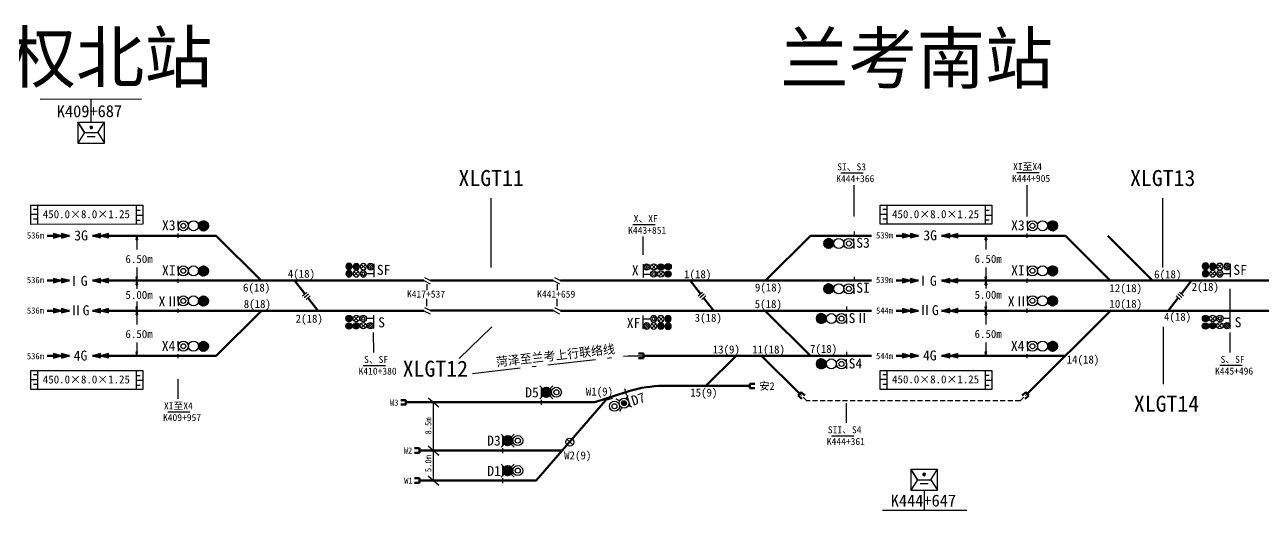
# Model space of a CAD drawing. Header units: millimetres. Extents: x -17381 to -15684, y 1883 to 2345.
# Drawn here: x -17249.4 to -17125.6, y 2175.6 to 2224.2 of the extents above; entities that cross this region are included whole.
import ezdxf
from ezdxf.enums import TextEntityAlignment as Align

# ---------------------------------------------------------------- set-up
doc = ezdxf.new("R2010")
doc.units = ezdxf.units.MM
doc.linetypes.add('ACAD_ISO10W100', pattern=[19, 12, -3, 1, -3])
doc.linetypes.add('DASHED', pattern=[0.75, 0.5, -0.25])
for name, color, linetype in [('1', 1, 'Continuous'), ('D0', 7, 'Continuous'), ('供电臂', 7, 'Continuous'), ('信号机', 7, 'Continuous'), ('信号机名称', 7, 'Continuous'), ('公里标', 7, 'Continuous'), ('应答器', 7, 'Continuous'), ('标注', 7, 'Continuous'), ('站台', 7, 'Continuous'), ('车流方向', 7, 'Continuous'), ('道岔号', 7, 'Continuous')]:
    doc.layers.add(name, color=color, linetype=linetype)
doc.styles.get("Standard").update_dxf_attribs({"font": 'SimSun.ttf'})
doc.styles.add('宋体', font='SimSun.ttf')

# ---------------------------------------------------------------- blocks, each defined once
blk = doc.blocks.new('BD')
at = {"layer": '1', "color": 7}
for radius in [1.5, 0.75]:
    blk.add_circle((0, 0), radius, dxfattribs=at)
blk = doc.blocks.new('*X90')
at = {"color": 0}
for p, q in [((-1.5, 0.06), (0.7, 1.33)), ((-1.5, -0.06), (0.8, 1.27)), ((-1.49, 0.18), (0.59, 1.38)), ((-1.49, -0.17), (0.89, 1.21)), ((-1.47, 0.31), (0.47, 1.43)), ((-1.47, -0.27), (0.97, 1.14)), ((-1.45, -0.38), (1.05, 1.07)), ((-1.43, 0.44), (0.33, 1.46)), ((-1.42, -0.48), (1.12, 0.99)), ((-1.39, -0.57), (1.19, 0.92)), ((-1.38, 0.59), (0.18, 1.49)), ((-1.35, -0.66), (1.25, 0.83)), ((-1.3, 0.75), (0, 1.5)), ((-1.3, -0.75), (1.3, 0.75)), ((-1.25, -0.83), (1.35, 0.66)), ((-1.19, -0.92), (1.39, 0.57)), ((-1.17, 0.94), (-0.23, 1.48)), ((-1.12, -0.99), (1.42, 0.48)), ((-1.05, -1.07), (1.45, 0.38)), ((-0.97, -1.14), (1.47, 0.27)), ((-0.89, -1.21), (1.49, 0.17)), ((-0.8, -1.27), (1.5, 0.06)), ((-0.7, -1.33), (1.5, -0.06)), ((-0.59, -1.38), (1.49, -0.18)), ((-0.47, -1.43), (1.47, -0.31)), ((-0.33, -1.46), (1.43, -0.44)), ((-0.18, -1.49), (1.38, -0.59)), ((0, -1.5), (1.3, -0.75)), ((0.23, -1.48), (1.17, -0.94))]:
    blk.add_line(p, q, dxfattribs=at)
blk = doc.blocks.new('KZ_C')
at = {"layer": '1', "color": 7}
for p, q in [((0.02, 3.97), (0.02, 5.92)), ((0, -0.84), (0, 0.84)), ((0.02, 3.97), (0.02, 2.02)), ((0.02, 3.97), (0.02, 2.02))]:
    blk.add_line(p, q, dxfattribs=at)
at = {"layer": '1', "color": 3}
blk.add_circle((6.09, 3.97), 2, dxfattribs=at)
at = {"layer": '1', "color": 1}
blk.add_circle((10.09, 3.97), 1.95, dxfattribs=at)
at = {"layer": '1', "color": 7, "xscale": 1.33333333333303, "yscale": 1.33333333333303, "zscale": 1.33333333333303, "rotation": 180}
blk.add_blockref('BD', (2.06, 3.97), dxfattribs=at)
at = {"layer": '1', "xscale": 1.333300000000236, "yscale": 1.333300000000236, "zscale": 1.333300000000236}
blk.add_blockref('*X90', (10.12, 3.97), dxfattribs=at)
blk = doc.blocks.new('*X12')
at = {"color": 0}
for p, q in [((-1.5, 0.06), (0.7, 1.33)), ((-1.5, -0.06), (0.8, 1.27)), ((-1.49, 0.18), (0.59, 1.38)), ((-1.49, -0.17), (0.89, 1.21)), ((-1.47, 0.31), (0.47, 1.43)), ((-1.47, -0.27), (0.97, 1.14)), ((-1.45, -0.38), (1.05, 1.07)), ((-1.43, 0.44), (0.33, 1.46)), ((-1.42, -0.48), (1.12, 0.99)), ((-1.39, -0.57), (1.19, 0.92)), ((-1.38, 0.59), (0.18, 1.49)), ((-1.35, -0.66), (1.25, 0.83)), ((-1.3, 0.75), (0, 1.5)), ((-1.3, -0.75), (1.3, 0.75)), ((-1.25, -0.83), (1.35, 0.66)), ((-1.19, -0.92), (1.39, 0.57)), ((-1.17, 0.94), (-0.23, 1.48)), ((-1.12, -0.99), (1.42, 0.48)), ((-1.05, -1.07), (1.45, 0.38)), ((-0.97, -1.14), (1.47, 0.27)), ((-0.89, -1.21), (1.49, 0.17)), ((-0.8, -1.27), (1.5, 0.06)), ((-0.7, -1.33), (1.5, -0.06)), ((-0.59, -1.38), (1.49, -0.18)), ((-0.47, -1.43), (1.47, -0.31)), ((-0.33, -1.46), (1.43, -0.44)), ((-0.18, -1.49), (1.38, -0.59)), ((0, -1.5), (1.3, -0.75)), ((0.23, -1.48), (1.17, -0.94))]:
    blk.add_line(p, q, dxfattribs=at)
blk = doc.blocks.new('HDL')
at = {"layer": '1'}
for p, q in [((-1.06, 1.06), (-1.96, 1.96)), ((1.06, 1.06), (1.96, 1.96)), ((-1.06, -1.06), (-1.96, -1.96)), ((1.96, -1.96), (1.06, -1.06))]:
    blk.add_line(p, q, dxfattribs=at)
at = {"layer": '1', "color": 1}
blk.add_circle((0, 0), 1.5, dxfattribs=at)
at = {"layer": '1'}
blk.add_blockref('*X12', (0, 0), dxfattribs=at)
blk = doc.blocks.new('2syla2')
at = {"layer": '1', "color": 7}
for p, q in [((0, 1.5), (0, 4.5)), ((0, -0.75), (0, 0.75))]:
    blk.add_line(p, q, dxfattribs=at)
blk.add_blockref('HDL', (1.48, 3.01), dxfattribs=at)
at = {"layer": '1', "color": 7, "xscale": 0.99999975, "yscale": 0.99999975, "zscale": 0.99999975, "rotation": 180}
blk.add_blockref('BD', (4.49, 3), dxfattribs=at)
blk = doc.blocks.new('*X32')
at = {"color": 0}
for p, q in [((-0.75, 0.03), (0.35, 0.66)), ((-0.75, -0.08), (0.45, 0.6)), ((-0.73, 0.15), (0.23, 0.71)), ((-0.73, -0.19), (0.53, 0.53)), ((-0.69, 0.29), (0.09, 0.74)), ((-0.69, -0.29), (0.59, 0.46)), ((-0.65, -0.37), (0.65, 0.37)), ((-0.59, -0.46), (0.69, 0.29)), ((-0.58, 0.47), (-0.12, 0.74)), ((-0.53, -0.53), (0.73, 0.19)), ((-0.45, -0.6), (0.75, 0.08)), ((-0.35, -0.66), (0.75, -0.03)), ((-0.23, -0.71), (0.73, -0.15)), ((-0.09, -0.74), (0.69, -0.29)), ((0.12, -0.74), (0.58, -0.47))]:
    blk.add_line(p, q, dxfattribs=at)
blk = doc.blocks.new('ADL')
at = {"layer": '1', "color": 4}
for p, q in [((-1.06, 1.06), (-1.88, 1.88)), ((1.06, 1.06), (1.88, 1.88)), ((-1.88, -1.88), (-1.06, -1.06)), ((1.88, -1.88), (1.06, -1.06))]:
    blk.add_line(p, q, dxfattribs=at)
for radius in [1.5, 0.75]:
    blk.add_circle((0, 0), radius, dxfattribs=at)
blk.add_blockref('*X32', (0, 0), dxfattribs=at)
blk = doc.blocks.new('2XZLA1')
at = {"layer": '1', "color": 7}
for p, q in [((0, -1), (0, 1)), ((0, -1.5), (0, -4.5))]:
    blk.add_line(p, q, dxfattribs=at)
for name, p in [('BD', (-4.5, -3)), ('ADL', (-1.5, -3))]:
    blk.add_blockref(name, p, dxfattribs=at)
blk = doc.blocks.new('qxjyj')
at = {"layer": '1', "color": 1}
blk.add_line((0, 1.6), (0, -1.6), dxfattribs=at)
blk.add_circle((-0.01, 0), 1.6, dxfattribs=at)

msp = doc.modelspace()

# ---------------------------------------------------------------- hatches: boundary and pattern name
for color, points in [(7, [(-17246.53, 2202.86), (-17245.73, 2203.08), (-17246.53, 2203.3)]), (7, [(-17245.73, 2202.86), (-17244.92, 2203.08), (-17245.73, 2203.3)]), (7, [(-17241.82, 2203.31), (-17242.62, 2203.08), (-17241.82, 2202.87)]), (7, [(-17241.01, 2203.31), (-17241.82, 2203.09), (-17241.01, 2202.87)]), (7, [(-17161.65, 2202.87), (-17160.84, 2203.09), (-17161.65, 2203.31)]), (7, [(-17160.84, 2202.87), (-17160.04, 2203.09), (-17160.84, 2203.31)]), (7, [(-17156.93, 2203.31), (-17157.74, 2203.09), (-17156.93, 2202.87)]), (7, [(-17156.12, 2203.31), (-17156.93, 2203.09), (-17156.12, 2202.87)]), (7, [(-17246.53, 2198.38), (-17245.73, 2198.6), (-17246.53, 2198.82)]), (7, [(-17245.73, 2198.38), (-17244.92, 2198.6), (-17245.73, 2198.82)]), (7, [(-17241.82, 2198.82), (-17242.62, 2198.6), (-17241.82, 2198.38)]), (7, [(-17241.01, 2198.82), (-17241.82, 2198.6), (-17241.01, 2198.38)]), (7, [(-17161.65, 2198.38), (-17160.84, 2198.6), (-17161.65, 2198.82)]), (7, [(-17160.84, 2198.38), (-17160.04, 2198.6), (-17160.84, 2198.82)]), (7, [(-17156.93, 2198.81), (-17157.74, 2198.59), (-17156.93, 2198.37)]), (7, [(-17156.12, 2198.81), (-17156.93, 2198.59), (-17156.12, 2198.37)]), (7, [(-17246.53, 2195.37), (-17245.73, 2195.59), (-17246.53, 2195.81)]), (7, [(-17245.73, 2195.37), (-17244.92, 2195.59), (-17245.73, 2195.81)]), (7, [(-17241.82, 2195.81), (-17242.62, 2195.59), (-17241.82, 2195.37)]), (7, [(-17241.01, 2195.81), (-17241.82, 2195.59), (-17241.01, 2195.37)]), (7, [(-17161.65, 2195.37), (-17160.84, 2195.59), (-17161.65, 2195.81)]), (7, [(-17160.84, 2195.37), (-17160.04, 2195.59), (-17160.84, 2195.81)]), (7, [(-17156.93, 2195.81), (-17157.74, 2195.59), (-17156.93, 2195.37)]), (7, [(-17156.12, 2195.81), (-17156.93, 2195.59), (-17156.12, 2195.37)]), (7, [(-17246.53, 2190.86), (-17245.73, 2191.08), (-17246.53, 2191.3)]), (7, [(-17245.73, 2190.86), (-17244.92, 2191.08), (-17245.73, 2191.3)]), (7, [(-17241.82, 2191.31), (-17242.62, 2191.08), (-17241.82, 2190.87)]), (7, [(-17241.01, 2191.31), (-17241.82, 2191.09), (-17241.01, 2190.87)]), (7, [(-17161.65, 2190.87), (-17160.84, 2191.09), (-17161.65, 2191.31)]), (7, [(-17160.84, 2190.87), (-17160.04, 2191.09), (-17160.84, 2191.31)]), (7, [(-17156.93, 2191.31), (-17157.74, 2191.09), (-17156.93, 2190.87)]), (7, [(-17156.12, 2191.31), (-17156.93, 2191.09), (-17156.12, 2190.87)]), (256, [(-17191.33, 2186.62), (-17190.79, 2186.8), (-17190.87, 2186.87), (-17191.41, 2186.7)])]:
    msp.add_hatch(color=color).paths.add_polyline_path(points)
at = {"lineweight": -3}
for points in [[(-17238.19, 2203.08), (-17238.27, 2202.68), (-17238.12, 2202.68)], [(-17153.31, 2203.09), (-17153.38, 2202.69), (-17153.23, 2202.69)], [(-17238.19, 2198.58), (-17238.27, 2198.98), (-17238.12, 2198.98)], [(-17153.31, 2198.59), (-17153.38, 2198.99), (-17153.23, 2198.99)], [(-17238.19, 2198.58), (-17238.27, 2198.18), (-17238.12, 2198.18)], [(-17153.31, 2198.59), (-17153.38, 2198.19), (-17153.23, 2198.19)], [(-17238.19, 2195.58), (-17238.27, 2195.98), (-17238.12, 2195.98)], [(-17238.19, 2195.58), (-17238.27, 2195.18), (-17238.12, 2195.18)], [(-17153.31, 2195.59), (-17153.38, 2195.99), (-17153.23, 2195.99)], [(-17153.31, 2195.59), (-17153.38, 2195.19), (-17153.23, 2195.19)], [(-17238.19, 2191.08), (-17238.27, 2191.48), (-17238.12, 2191.48)], [(-17153.31, 2191.09), (-17153.38, 2191.49), (-17153.23, 2191.49)]]:
    msp.add_hatch(color=0, dxfattribs=at).paths.add_polyline_path(points)
h = msp.add_hatch(color=3)
edge = h.paths.add_edge_path()
edge.add_ellipse((-17216.99, 2200.03), major_axis=(0, 0.318), ratio=0.993045, start_angle=0, end_angle=360, ccw=False)
h = msp.add_hatch(color=3)
edge = h.paths.add_edge_path()
edge.add_ellipse((-17185.08, 2200), major_axis=(0, 0.318), ratio=0.993045, start_angle=0, end_angle=360)
h = msp.add_hatch(color=3)
edge = h.paths.add_edge_path()
edge.add_ellipse((-17131.37, 2200.04), major_axis=(0, 0.318), ratio=0.993045, start_angle=0, end_angle=360, ccw=False)
h = msp.add_hatch(color=1)
edge = h.paths.add_edge_path()
edge.add_ellipse((-17216.98, 2199.29), major_axis=(0, 0.318), ratio=0.993045, start_angle=0, end_angle=360, ccw=False)
h = msp.add_hatch(color=1)
edge = h.paths.add_edge_path()
edge.add_ellipse((-17185.09, 2199.26), major_axis=(0, 0.318), ratio=0.993045, start_angle=0, end_angle=360)
h = msp.add_hatch(color=1)
edge = h.paths.add_edge_path()
edge.add_ellipse((-17131.36, 2199.3), major_axis=(0, 0.318), ratio=0.993045, start_angle=0, end_angle=360, ccw=False)
h = msp.add_hatch(color=1)
edge = h.paths.add_edge_path()
edge.add_ellipse((-17216.98, 2194.81), major_axis=(0, -0.318), ratio=0.993045, start_angle=0, end_angle=360)
h = msp.add_hatch(color=1)
edge = h.paths.add_edge_path()
edge.add_ellipse((-17185.09, 2194.78), major_axis=(0, -0.318), ratio=0.993045, start_angle=0, end_angle=360, ccw=False)
h = msp.add_hatch(color=1)
edge = h.paths.add_edge_path()
edge.add_ellipse((-17131.36, 2194.82), major_axis=(0, -0.318), ratio=0.993045, start_angle=0, end_angle=360)
h = msp.add_hatch(color=3)
edge = h.paths.add_edge_path()
edge.add_ellipse((-17216.99, 2194.07), major_axis=(0, -0.318), ratio=0.993045, start_angle=0, end_angle=360)
h = msp.add_hatch(color=3)
edge = h.paths.add_edge_path()
edge.add_ellipse((-17185.08, 2194.03), major_axis=(0, -0.318), ratio=0.993045, start_angle=0, end_angle=360, ccw=False)
h = msp.add_hatch(color=3)
edge = h.paths.add_edge_path()
edge.add_ellipse((-17131.37, 2194.07), major_axis=(0, -0.318), ratio=0.993045, start_angle=0, end_angle=360)
at = {"layer": '信号机'}
h = msp.add_hatch(color=2, dxfattribs=at)
edge = h.paths.add_edge_path()
edge.add_ellipse((-17216.26, 2200), major_axis=(0, -0.318), ratio=0.993045, start_angle=0, end_angle=360, ccw=False)
h = msp.add_hatch(color=2, dxfattribs=at)
edge = h.paths.add_edge_path()
edge.add_ellipse((-17185.81, 2199.97), major_axis=(0, -0.318), ratio=0.993045, start_angle=0, end_angle=360)
h = msp.add_hatch(color=2, dxfattribs=at)
edge = h.paths.add_edge_path()
edge.add_ellipse((-17130.64, 2200.01), major_axis=(0, -0.318), ratio=0.993045, start_angle=0, end_angle=360, ccw=False)
h = msp.add_hatch(color=10, dxfattribs=at)
edge = h.paths.add_edge_path()
edge.add_ellipse((-17216.98, 2199.29), major_axis=(0, 0.318), ratio=0.993045, start_angle=0, end_angle=360, ccw=False)
h = msp.add_hatch(color=10, dxfattribs=at)
edge = h.paths.add_edge_path()
edge.add_ellipse((-17185.09, 2199.26), major_axis=(0, 0.318), ratio=0.993045, start_angle=0, end_angle=360)
h = msp.add_hatch(color=10, dxfattribs=at)
edge = h.paths.add_edge_path()
edge.add_ellipse((-17131.36, 2199.3), major_axis=(0, 0.318), ratio=0.993045, start_angle=0, end_angle=360, ccw=False)
h = msp.add_hatch(color=10, dxfattribs=at)
edge = h.paths.add_edge_path()
edge.add_ellipse((-17216.98, 2194.81), major_axis=(0, -0.318), ratio=0.993045, start_angle=0, end_angle=360)
h = msp.add_hatch(color=10, dxfattribs=at)
edge = h.paths.add_edge_path()
edge.add_ellipse((-17185.09, 2194.78), major_axis=(0, -0.318), ratio=0.993045, start_angle=0, end_angle=360, ccw=False)
h = msp.add_hatch(color=10, dxfattribs=at)
edge = h.paths.add_edge_path()
edge.add_ellipse((-17131.36, 2194.82), major_axis=(0, -0.318), ratio=0.993045, start_angle=0, end_angle=360)
h = msp.add_hatch(color=2, dxfattribs=at)
edge = h.paths.add_edge_path()
edge.add_ellipse((-17216.26, 2194.09), major_axis=(0, 0.318), ratio=0.993045, start_angle=0, end_angle=360)
h = msp.add_hatch(color=2, dxfattribs=at)
edge = h.paths.add_edge_path()
edge.add_ellipse((-17185.81, 2194.06), major_axis=(0, 0.318), ratio=0.993045, start_angle=0, end_angle=360, ccw=False)
h = msp.add_hatch(color=2, dxfattribs=at)
edge = h.paths.add_edge_path()
edge.add_ellipse((-17130.64, 2194.1), major_axis=(0, 0.318), ratio=0.993045, start_angle=0, end_angle=360)
at = {"layer": '应答器'}
for points in [[(-17246.53, 2198.38), (-17245.73, 2198.6), (-17246.53, 2198.82)], [(-17245.73, 2198.38), (-17244.92, 2198.6), (-17245.73, 2198.82)], [(-17241.82, 2198.82), (-17242.62, 2198.6), (-17241.82, 2198.38)], [(-17241.01, 2198.82), (-17241.82, 2198.6), (-17241.01, 2198.38)], [(-17161.65, 2198.38), (-17160.84, 2198.6), (-17161.65, 2198.82)], [(-17160.84, 2198.38), (-17160.04, 2198.6), (-17160.84, 2198.82)], [(-17156.93, 2198.81), (-17157.74, 2198.59), (-17156.93, 2198.37)], [(-17156.12, 2198.81), (-17156.93, 2198.59), (-17156.12, 2198.37)], [(-17246.53, 2195.37), (-17245.73, 2195.59), (-17246.53, 2195.81)], [(-17245.73, 2195.37), (-17244.92, 2195.59), (-17245.73, 2195.81)], [(-17241.82, 2195.81), (-17242.62, 2195.59), (-17241.82, 2195.37)], [(-17241.01, 2195.81), (-17241.82, 2195.59), (-17241.01, 2195.37)], [(-17161.65, 2195.37), (-17160.84, 2195.59), (-17161.65, 2195.81)], [(-17160.84, 2195.37), (-17160.04, 2195.59), (-17160.84, 2195.81)], [(-17156.93, 2195.81), (-17157.74, 2195.59), (-17156.93, 2195.37)], [(-17156.12, 2195.81), (-17156.93, 2195.59), (-17156.12, 2195.37)], [(-17246.53, 2190.86), (-17245.73, 2191.08), (-17246.53, 2191.3)], [(-17245.73, 2190.86), (-17244.92, 2191.08), (-17245.73, 2191.3)], [(-17241.82, 2191.31), (-17242.62, 2191.08), (-17241.82, 2190.87)], [(-17241.01, 2191.31), (-17241.82, 2191.09), (-17241.01, 2190.87)], [(-17161.65, 2190.87), (-17160.84, 2191.09), (-17161.65, 2191.31)], [(-17160.84, 2190.87), (-17160.04, 2191.09), (-17160.84, 2191.31)], [(-17156.93, 2191.31), (-17157.74, 2191.09), (-17156.93, 2190.87)], [(-17156.12, 2191.31), (-17156.93, 2191.09), (-17156.12, 2190.87)]]:
    msp.add_hatch(color=7, dxfattribs=at).paths.add_polyline_path(points)
at = {"layer": '标注'}
h = msp.add_hatch(color=0, dxfattribs=at)
edge = h.paths.add_edge_path()
edge.add_ellipse((-17242.75, 2213.93), major_axis=(-0.134, 0), ratio=0.974917, start_angle=0, end_angle=180)
edge.add_ellipse((-17242.75, 2213.93), major_axis=(-0.134, 0), ratio=0.974917, start_angle=180, end_angle=360)
h = msp.add_hatch(color=0, dxfattribs=at)
edge = h.paths.add_edge_path()
edge.add_ellipse((-17159.49, 2179.22), major_axis=(-0.134, 0), ratio=0.974917, start_angle=0, end_angle=180)
edge.add_ellipse((-17159.49, 2179.22), major_axis=(-0.134, 0), ratio=0.974917, start_angle=180, end_angle=360)
at = {"layer": '车流方向'}
for points in [[(-17246.53, 2202.86), (-17245.73, 2203.08), (-17246.53, 2203.3)], [(-17245.73, 2202.86), (-17244.92, 2203.08), (-17245.73, 2203.3)], [(-17241.82, 2203.31), (-17242.62, 2203.08), (-17241.82, 2202.87)], [(-17241.01, 2203.31), (-17241.82, 2203.09), (-17241.01, 2202.87)], [(-17161.65, 2202.87), (-17160.84, 2203.09), (-17161.65, 2203.31)], [(-17160.84, 2202.87), (-17160.04, 2203.09), (-17160.84, 2203.31)], [(-17156.93, 2203.31), (-17157.74, 2203.09), (-17156.93, 2202.87)], [(-17156.12, 2203.31), (-17156.93, 2203.09), (-17156.12, 2202.87)]]:
    msp.add_hatch(color=7, dxfattribs=at).paths.add_polyline_path(points)

# ---------------------------------------------------------------- linework, layer by layer
at = {"color": 7}
for p, q in [((-17247.84, 2216.76), (-17237.71, 2216.77)), ((-17242.75, 2214.46), (-17242.75, 2216.76))]:
    msp.add_line(p, q, dxfattribs=at)
at = {"color": 0, "lineweight": -3}
for p, q in [((-17244.09, 2214.46), (-17244.09, 2212.36)), ((-17244.09, 2214.46), (-17241.41, 2214.46)), ((-17243.42, 2213.41), (-17244.09, 2214.46)), ((-17242.08, 2213.41), (-17241.41, 2214.46)), ((-17241.41, 2212.36), (-17241.41, 2214.46)), ((-17243.42, 2213.41), (-17244.09, 2212.36)), ((-17244.09, 2212.36), (-17241.41, 2212.36)), ((-17243.42, 2213.41), (-17242.08, 2213.41)), ((-17243.16, 2213.02), (-17242.35, 2213.02)), ((-17242.08, 2213.41), (-17241.41, 2212.36)), ((-17167.81, 2209.38), (-17165.58, 2209.38)), ((-17150.22, 2209.4), (-17147.99, 2209.4)), ((-17166.48, 2205.02), (-17166.48, 2208.14)), ((-17149.19, 2205.02), (-17149.19, 2208.14)), ((-17188.6, 2204.21), (-17186.37, 2204.21)), ((-17238.27, 2202.68), (-17238.19, 2203.08)), ((-17238.19, 2203.08), (-17238.27, 2202.68)), ((-17238.27, 2202.68), (-17238.12, 2202.68)), ((-17238.19, 2203.08), (-17238.12, 2202.68)), ((-17187.58, 2201.17), (-17187.58, 2203)), ((-17153.38, 2202.69), (-17153.31, 2203.09)), ((-17153.31, 2203.09), (-17153.38, 2202.69)), ((-17153.38, 2202.69), (-17153.23, 2202.69)), ((-17153.31, 2203.09), (-17153.23, 2202.69)), ((-17238.27, 2198.98), (-17238.19, 2198.58)), ((-17238.19, 2198.58), (-17238.27, 2198.98)), ((-17238.27, 2198.98), (-17238.12, 2198.98)), ((-17238.19, 2198.58), (-17238.12, 2198.98)), ((-17153.38, 2198.99), (-17153.31, 2198.59)), ((-17153.31, 2198.59), (-17153.38, 2198.99)), ((-17153.38, 2198.99), (-17153.23, 2198.99)), ((-17153.31, 2198.59), (-17153.23, 2198.99)), ((-17238.27, 2198.18), (-17238.19, 2198.58)), ((-17238.19, 2198.58), (-17238.27, 2198.18)), ((-17238.27, 2198.18), (-17238.12, 2198.18)), ((-17238.19, 2198.58), (-17238.12, 2198.18)), ((-17209.2, 2198.25), (-17209.2, 2197.64)), ((-17196.18, 2198.25), (-17196.18, 2197.64)), ((-17153.38, 2198.19), (-17153.31, 2198.59)), ((-17153.31, 2198.59), (-17153.38, 2198.19)), ((-17153.38, 2198.19), (-17153.23, 2198.19)), ((-17153.31, 2198.59), (-17153.23, 2198.19)), ((-17209.23, 2196.79), (-17209.23, 2196.06)), ((-17196.21, 2196.79), (-17196.21, 2196.06)), ((-17238.27, 2195.98), (-17238.19, 2195.58)), ((-17238.19, 2195.58), (-17238.27, 2195.98)), ((-17238.27, 2195.98), (-17238.12, 2195.98)), ((-17238.27, 2195.18), (-17238.19, 2195.58)), ((-17238.19, 2195.58), (-17238.27, 2195.18)), ((-17238.27, 2195.18), (-17238.12, 2195.18)), ((-17238.19, 2195.58), (-17238.12, 2195.98)), ((-17238.19, 2195.58), (-17238.12, 2195.18)), ((-17153.38, 2195.99), (-17153.31, 2195.59)), ((-17153.31, 2195.59), (-17153.38, 2195.99)), ((-17153.38, 2195.99), (-17153.23, 2195.99)), ((-17153.38, 2195.19), (-17153.31, 2195.59)), ((-17153.31, 2195.59), (-17153.38, 2195.19)), ((-17153.38, 2195.19), (-17153.23, 2195.19)), ((-17153.31, 2195.59), (-17153.23, 2195.99)), ((-17153.31, 2195.59), (-17153.23, 2195.19)), ((-17238.27, 2191.48), (-17238.19, 2191.08)), ((-17238.19, 2191.08), (-17238.27, 2191.48)), ((-17238.27, 2191.48), (-17238.12, 2191.48)), ((-17238.19, 2191.08), (-17238.12, 2191.48)), ((-17153.38, 2191.49), (-17153.31, 2191.09)), ((-17153.31, 2191.09), (-17153.38, 2191.49)), ((-17153.38, 2191.49), (-17153.23, 2191.49)), ((-17153.31, 2191.09), (-17153.23, 2191.49)), ((-17215.56, 2190.13), (-17213.33, 2190.13)), ((-17129.94, 2190.14), (-17127.71, 2190.14)), ((-17235.11, 2185.49), (-17232.88, 2185.49)), ((-17168.75, 2183.1), (-17166.52, 2183.1)), ((-17160.83, 2179.75), (-17160.83, 2177.66)), ((-17160.83, 2179.75), (-17158.15, 2179.75)), ((-17160.16, 2178.7), (-17160.83, 2179.75)), ((-17158.81, 2178.7), (-17158.15, 2179.75)), ((-17158.15, 2177.66), (-17158.15, 2179.75)), ((-17160.16, 2178.7), (-17160.83, 2177.66)), ((-17160.83, 2177.66), (-17158.15, 2177.66)), ((-17160.16, 2178.7), (-17158.81, 2178.7)), ((-17159.89, 2178.31), (-17159.09, 2178.31)), ((-17158.81, 2178.7), (-17158.15, 2177.66)), ((-17163.67, 2175.65), (-17155.22, 2175.65))]:
    msp.add_line(p, q, dxfattribs=at)
at = {"color": 5, "lineweight": -3}
for p, q in [((-17202.79, 2206.84), (-17202.79, 2199.93)), ((-17135.56, 2188.24), (-17135.56, 2193.99)), ((-17242.62, 2191.08), (-17232.86, 2191.08)), ((-17157.74, 2191.09), (-17147.98, 2191.09))]:
    msp.add_line(p, q, dxfattribs=at)
at = {"color": 1, "lineweight": -3}
for p, q in [((-17135.66, 2206.84), (-17135.66, 2199.93)), ((-17242.62, 2203.08), (-17232.86, 2203.08)), ((-17168.23, 2203.09), (-17164.75, 2203.09)), ((-17157.74, 2203.09), (-17147.98, 2203.09)), ((-17205.96, 2190.83), (-17202.69, 2193.99))]:
    msp.add_line(p, q, dxfattribs=at)
at = {"color": 1, "lineweight": 70}
for p, q in [((-17247.16, 2203.08), (-17244.92, 2203.08)), ((-17242.62, 2203.08), (-17230.26, 2203.08)), ((-17170.86, 2203.09), (-17164.75, 2203.09)), ((-17162.28, 2203.09), (-17160.04, 2203.09)), ((-17157.74, 2203.09), (-17145.37, 2203.09))]:
    msp.add_line(p, q, dxfattribs=at)
at = {"color": 7, "linetype": 'Continuous'}
for p, q in [((-17209.44, 2198.91), (-17208.84, 2198.6)), ((-17196.45, 2198.92), (-17195.83, 2198.6)), ((-17221.62, 2197.08), (-17221.21, 2197.46)), ((-17209.5, 2198.6), (-17208.87, 2198.27)), ((-17196.56, 2198.6), (-17195.94, 2198.27)), ((-17182.07, 2197.08), (-17181.66, 2197.46)), ((-17133.55, 2197.08), (-17133.97, 2197.46)), ((-17221.45, 2196.9), (-17221.04, 2197.27)), ((-17221.28, 2196.71), (-17220.87, 2197.09)), ((-17181.9, 2196.9), (-17181.49, 2197.27)), ((-17181.73, 2196.71), (-17181.32, 2197.09)), ((-17133.89, 2196.71), (-17134.3, 2197.09)), ((-17133.72, 2196.9), (-17134.13, 2197.27)), ((-17209.49, 2195.59), (-17208.87, 2195.27)), ((-17209.44, 2195.91), (-17208.84, 2195.6)), ((-17196.56, 2195.6), (-17195.94, 2195.27)), ((-17196.45, 2195.92), (-17195.83, 2195.6))]:
    msp.add_line(p, q, dxfattribs=at)
at = {"color": 1, "lineweight": 100}
for p, q in [((-17244.92, 2198.6), (-17247.16, 2198.6)), ((-17209.5, 2198.6), (-17242.62, 2198.6)), ((-17164.75, 2198.6), (-17195.83, 2198.6)), ((-17160.04, 2198.6), (-17162.28, 2198.6)), ((-17122.92, 2198.6), (-17157.74, 2198.6)), ((-17196.56, 2195.6), (-17208.84, 2195.6))]:
    msp.add_line(p, q, dxfattribs=at)
at = {"color": 5, "lineweight": 100}
for p, q in [((-17196.56, 2198.6), (-17208.84, 2198.6)), ((-17244.92, 2195.59), (-17247.16, 2195.59)), ((-17209.49, 2195.59), (-17242.62, 2195.59)), ((-17164.75, 2195.59), (-17195.83, 2195.59)), ((-17160.04, 2195.59), (-17162.28, 2195.59)), ((-17122.91, 2195.59), (-17157.74, 2195.59))]:
    msp.add_line(p, q, dxfattribs=at)
at = {"color": 124, "lineweight": 100}
for p, q in [((-17160.04, 2198.6), (-17162.28, 2198.6)), ((-17160.04, 2195.59), (-17162.28, 2195.59))]:
    msp.add_line(p, q, dxfattribs=at)
at = {"color": 124, "lineweight": -3}
msp.add_line((-17128.89, 2195.15), (-17128.89, 2197.78), dxfattribs=at)
at = {"color": 0, "lineweight": 70}
for p, q in [((-17188.04, 2191.32), (-17187.54, 2191.32)), ((-17187.54, 2191.32), (-17187.54, 2191.09)), ((-17188.04, 2190.86), (-17187.54, 2190.86)), ((-17175.74, 2191.09), (-17187.54, 2191.09)), ((-17187.54, 2190.86), (-17187.54, 2191.09)), ((-17170.86, 2191.09), (-17175.74, 2191.09)), ((-17186.04, 2188.07), (-17176.92, 2188.07)), ((-17176.42, 2188.29), (-17176.92, 2188.29)), ((-17176.92, 2188.29), (-17176.92, 2188.07)), ((-17176.92, 2187.84), (-17176.92, 2188.07)), ((-17176.42, 2187.84), (-17176.92, 2187.84)), ((-17211.81, 2186.66), (-17211.31, 2186.66)), ((-17211.31, 2186.66), (-17211.31, 2186.44)), ((-17211.31, 2186.21), (-17211.31, 2186.44)), ((-17172.09, 2187.13), (-17171.93, 2187.3)), ((-17171.73, 2186.78), (-17172.09, 2187.13)), ((-17171.77, 2187.46), (-17171.93, 2187.3)), ((-17171.41, 2187.11), (-17171.77, 2187.46)), ((-17211.81, 2186.21), (-17211.31, 2186.21)), ((-17210.44, 2181.84), (-17209.94, 2181.84)), ((-17210.44, 2181.38), (-17209.94, 2181.38)), ((-17209.94, 2181.84), (-17209.94, 2181.61)), ((-17209.94, 2181.38), (-17209.94, 2181.61)), ((-17210.44, 2178.84), (-17209.94, 2178.84)), ((-17210.44, 2178.38), (-17209.94, 2178.38)), ((-17209.94, 2178.84), (-17209.94, 2178.61)), ((-17209.94, 2178.38), (-17209.94, 2178.61))]:
    msp.add_line(p, q, dxfattribs=at)
at = {"color": 5, "lineweight": 70}
for p, q in [((-17247.16, 2191.08), (-17244.92, 2191.08)), ((-17242.62, 2191.08), (-17230.26, 2191.08)), ((-17170.86, 2191.09), (-17164.75, 2191.09)), ((-17168.23, 2191.09), (-17164.75, 2191.09)), ((-17162.28, 2191.09), (-17160.04, 2191.09)), ((-17157.74, 2191.09), (-17145.37, 2191.09)), ((-17149.7, 2187.11), (-17149.34, 2187.46)), ((-17149.38, 2186.79), (-17149.03, 2187.13)), ((-17149.34, 2187.46), (-17149.18, 2187.3)), ((-17149.03, 2187.13), (-17149.18, 2187.3))]:
    msp.add_line(p, q, dxfattribs=at)
at = {"color": 7, "linetype": 'ACAD_ISO10W100', "ltscale": 0.4}
for p, q in [((-17204.65, 2189.33), (-17189.09, 2191.09)), ((-17189.09, 2191.09), (-17187.54, 2191.09))]:
    msp.add_line(p, q, dxfattribs=at)
at = {"color": 0, "linetype": 'Continuous', "lineweight": 70}
for p, q in [((-17192.4, 2186.45), (-17211.31, 2186.44)), ((-17209.94, 2181.61), (-17195.66, 2181.62)), ((-17209.94, 2178.61), (-17198.26, 2178.62))]:
    msp.add_line(p, q, dxfattribs=at)
for p, q in [((-17209.08, 2186.9), (-17208.01, 2185.98)), ((-17208.54, 2178.61), (-17208.55, 2186.44)), ((-17190.67, 2186.83), (-17191.33, 2186.62)), ((-17209.08, 2182.07), (-17208.01, 2181.15)), ((-17209.07, 2179.07), (-17208.01, 2178.15))]:
    msp.add_line(p, q)
at = {"color": 7, "linetype": 'Continuous', "lineweight": 70}
msp.add_line((-17191.33, 2186.62), (-17198.26, 2178.62), dxfattribs=at)
at = {"lineweight": 70}
msp.add_line((-17192.4, 2186.45), (-17189.32, 2187.45), dxfattribs=at)
at = {"color": 0, "linetype": 'DASHED', "lineweight": -3}
for p, q in [((-17171.22, 2186.59), (-17171.93, 2187.29)), ((-17149.89, 2186.59), (-17171.22, 2186.59)), ((-17149.89, 2186.59), (-17149.18, 2187.29))]:
    msp.add_line(p, q, dxfattribs=at)
at = {"lineweight": 70}
msp.add_arc((-17185.5, 2176.26), 11.82, 92.5938, 108.816, dxfattribs=at)
at = {"layer": 'D0', "color": 0}
for p, q in [((-17238.19, 2203.08), (-17238.19, 2201.7)), ((-17153.31, 2203.09), (-17153.31, 2201.71)), ((-17238.19, 2199.92), (-17238.19, 2198.6)), ((-17153.31, 2199.93), (-17153.31, 2198.61)), ((-17238.19, 2198.58), (-17238.19, 2197.79)), ((-17153.31, 2198.59), (-17153.31, 2197.8)), ((-17238.19, 2196.52), (-17238.19, 2195.6)), ((-17153.31, 2196.53), (-17153.31, 2195.61)), ((-17238.19, 2195.58), (-17238.19, 2194.2)), ((-17153.31, 2195.59), (-17153.31, 2194.21)), ((-17238.19, 2192.42), (-17238.19, 2191.1)), ((-17153.31, 2192.43), (-17153.31, 2191.11))]:
    msp.add_line(p, q, dxfattribs=at)
at = {"layer": '信号机', "color": 7, "linetype": 'Continuous'}
for p, q in [((-17216.55, 2200.08), (-17216.21, 2199.75)), ((-17216.45, 2200.2), (-17216.04, 2199.78)), ((-17216.29, 2200.26), (-17215.96, 2199.92)), ((-17215.31, 2200.26), (-17215.81, 2199.77)), ((-17215.31, 2199.77), (-17215.8, 2200.26)), ((-17215.13, 2200.08), (-17214.79, 2199.75)), ((-17215.03, 2200.2), (-17214.62, 2199.78)), ((-17214.87, 2200.26), (-17214.54, 2199.92)), ((-17214.5, 2200.28), (-17214.5, 2198.96)), ((-17187.57, 2200.25), (-17187.57, 2198.93)), ((-17187.2, 2200.23), (-17187.53, 2199.89)), ((-17187.04, 2200.17), (-17187.45, 2199.75)), ((-17186.95, 2200.05), (-17187.28, 2199.71)), ((-17186.76, 2200.23), (-17186.27, 2199.73)), ((-17186.76, 2199.73), (-17186.27, 2200.23)), ((-17185.78, 2200.23), (-17186.11, 2199.89)), ((-17185.62, 2200.17), (-17186.03, 2199.75)), ((-17185.52, 2200.05), (-17185.86, 2199.71)), ((-17130.93, 2200.09), (-17130.6, 2199.75)), ((-17130.84, 2200.2), (-17130.42, 2199.79)), ((-17130.68, 2200.27), (-17130.34, 2199.93)), ((-17129.7, 2200.27), (-17130.19, 2199.77)), ((-17129.7, 2199.77), (-17130.19, 2200.27)), ((-17129.51, 2200.09), (-17129.17, 2199.75)), ((-17129.41, 2200.2), (-17129, 2199.78)), ((-17129.26, 2200.27), (-17128.92, 2199.93)), ((-17128.89, 2200.29), (-17128.89, 2198.96)), ((-17216.03, 2199.05), (-17216.52, 2199.55)), ((-17216.02, 2199.54), (-17216.52, 2199.05)), ((-17214.5, 2199.28), (-17215.24, 2199.29)), ((-17187.57, 2199.25), (-17186.84, 2199.26)), ((-17186.05, 2199.51), (-17185.56, 2199.02)), ((-17186.05, 2199.02), (-17185.56, 2199.51)), ((-17130.41, 2199.55), (-17130.9, 2199.06)), ((-17130.41, 2199.06), (-17130.9, 2199.55)), ((-17128.89, 2199.29), (-17129.62, 2199.29)), ((-17216.02, 2194.55), (-17216.52, 2195.05)), ((-17216.03, 2195.05), (-17216.52, 2194.55)), ((-17214.5, 2193.82), (-17214.5, 2195.14)), ((-17187.57, 2193.79), (-17187.57, 2195.11)), ((-17186.05, 2194.52), (-17185.56, 2195.02)), ((-17186.05, 2195.02), (-17185.56, 2194.52)), ((-17130.41, 2194.56), (-17130.9, 2195.05)), ((-17130.41, 2195.05), (-17130.9, 2194.56)), ((-17128.89, 2193.82), (-17128.89, 2195.15)), ((-17216.55, 2194.02), (-17216.21, 2194.35)), ((-17216.45, 2193.9), (-17216.04, 2194.32)), ((-17216.29, 2193.84), (-17215.96, 2194.18)), ((-17215.31, 2193.84), (-17215.81, 2194.33)), ((-17215.31, 2194.33), (-17215.8, 2193.84)), ((-17214.5, 2194.82), (-17215.24, 2194.81)), ((-17215.13, 2194.02), (-17214.79, 2194.35)), ((-17215.03, 2193.9), (-17214.62, 2194.32)), ((-17214.87, 2193.84), (-17214.54, 2194.18)), ((-17187.57, 2194.78), (-17186.84, 2194.78)), ((-17187.2, 2193.81), (-17187.53, 2194.14)), ((-17187.04, 2193.87), (-17187.45, 2194.29)), ((-17186.95, 2193.99), (-17187.28, 2194.32)), ((-17186.76, 2193.81), (-17186.27, 2194.3)), ((-17186.76, 2194.3), (-17186.27, 2193.81)), ((-17185.78, 2193.81), (-17186.11, 2194.14)), ((-17185.62, 2193.87), (-17186.03, 2194.29)), ((-17185.52, 2193.98), (-17185.86, 2194.32)), ((-17130.93, 2194.02), (-17130.6, 2194.36)), ((-17130.84, 2193.91), (-17130.42, 2194.33)), ((-17130.68, 2193.84), (-17130.34, 2194.18)), ((-17129.7, 2193.85), (-17130.19, 2194.34)), ((-17129.7, 2194.34), (-17130.19, 2193.84)), ((-17128.89, 2194.82), (-17129.62, 2194.82)), ((-17129.51, 2194.02), (-17129.17, 2194.36)), ((-17129.41, 2193.91), (-17129, 2194.33)), ((-17129.26, 2193.84), (-17128.92, 2194.18))]:
    msp.add_line(p, q, dxfattribs=at)
at = {"layer": '信号机', "color": 7, "linetype": 'Continuous', "extrusion": (0, 0, -1)}
for centre, major_axis in [((-17216.99, 2200.03), (0, 0.318)), ((-17216.26, 2200), (0, -0.318)), ((-17215.55, 2200), (0, 0.318)), ((-17214.84, 2200), (0, -0.318)), ((-17131.37, 2200.04), (0, 0.318)), ((-17130.64, 2200.01), (0, -0.318)), ((-17129.93, 2200.01), (0, 0.318)), ((-17129.22, 2200.01), (0, -0.318)), ((-17216.98, 2199.29), (0, 0.318)), ((-17216.26, 2199.29), (0, 0.318)), ((-17215.55, 2199.29), (0, 0.318)), ((-17215.55, 2199.29), (0, 0.159)), ((-17131.36, 2199.3), (0, 0.318)), ((-17130.65, 2199.29), (0, 0.318)), ((-17129.93, 2199.29), (0, 0.318)), ((-17129.93, 2199.29), (0, 0.159)), ((-17186.52, 2194.78), (0, -0.318)), ((-17185.81, 2194.78), (0, -0.318)), ((-17185.09, 2194.78), (0, -0.318)), ((-17187.23, 2194.06), (0, 0.318)), ((-17186.52, 2194.06), (0, -0.318)), ((-17186.52, 2194.78), (0, -0.159)), ((-17185.81, 2194.06), (0, 0.318)), ((-17185.08, 2194.03), (0, -0.318))]:
    msp.add_ellipse(centre, major_axis=major_axis, ratio=0.993045, dxfattribs=at)
at = {"layer": '信号机', "color": 7, "linetype": 'Continuous'}
for centre, major_axis in [((-17187.23, 2199.97), (0, -0.318)), ((-17186.52, 2199.97), (0, 0.318)), ((-17185.81, 2199.97), (0, -0.318)), ((-17185.08, 2200), (0, 0.318)), ((-17186.52, 2199.26), (0, 0.318)), ((-17186.52, 2199.26), (0, 0.159)), ((-17185.81, 2199.26), (0, 0.318)), ((-17185.09, 2199.26), (0, 0.318)), ((-17216.98, 2194.81), (0, -0.318)), ((-17216.26, 2194.81), (0, -0.318)), ((-17215.55, 2194.81), (0, -0.318)), ((-17215.55, 2194.81), (0, -0.159)), ((-17131.36, 2194.82), (0, -0.318)), ((-17130.65, 2194.82), (0, -0.318)), ((-17129.93, 2194.82), (0, -0.318)), ((-17129.93, 2194.82), (0, -0.159)), ((-17216.99, 2194.07), (0, -0.318)), ((-17216.26, 2194.09), (0, 0.318)), ((-17215.55, 2194.1), (0, -0.318)), ((-17214.84, 2194.1), (0, 0.318)), ((-17131.37, 2194.07), (0, -0.318)), ((-17130.64, 2194.1), (0, 0.318)), ((-17129.93, 2194.1), (0, -0.318)), ((-17129.22, 2194.1), (0, 0.318))]:
    msp.add_ellipse(centre, major_axis=major_axis, ratio=0.993045, dxfattribs=at)
at = {"layer": '公里标', "color": 7, "linetype": 'ByBlock'}
for p, q in [((-17214.51, 2191.42), (-17214.52, 2193.4)), ((-17128.9, 2191.43), (-17128.9, 2193.4)), ((-17234.07, 2186.78), (-17234.07, 2188.75)), ((-17167.25, 2184.38), (-17167.25, 2186.36))]:
    msp.add_line(p, q, dxfattribs=at)
at = {"layer": '应答器', "color": 7, "linetype": 'Continuous'}
for points in [[(-17246.53, 2198.38), (-17245.73, 2198.6), (-17246.53, 2198.82)], [(-17245.73, 2198.38), (-17244.92, 2198.6), (-17245.73, 2198.82)], [(-17241.82, 2198.82), (-17242.62, 2198.6), (-17241.82, 2198.38)], [(-17241.01, 2198.82), (-17241.82, 2198.6), (-17241.01, 2198.38)], [(-17161.65, 2198.38), (-17160.84, 2198.6), (-17161.65, 2198.82)], [(-17160.84, 2198.38), (-17160.04, 2198.6), (-17160.84, 2198.82)], [(-17156.93, 2198.81), (-17157.74, 2198.59), (-17156.93, 2198.37)], [(-17156.12, 2198.81), (-17156.93, 2198.59), (-17156.12, 2198.37)], [(-17246.53, 2195.37), (-17245.73, 2195.59), (-17246.53, 2195.81)], [(-17245.73, 2195.37), (-17244.92, 2195.59), (-17245.73, 2195.81)], [(-17241.82, 2195.81), (-17242.62, 2195.59), (-17241.82, 2195.37)], [(-17241.01, 2195.81), (-17241.82, 2195.59), (-17241.01, 2195.37)], [(-17161.65, 2195.37), (-17160.84, 2195.59), (-17161.65, 2195.81)], [(-17160.84, 2195.37), (-17160.04, 2195.59), (-17160.84, 2195.81)], [(-17156.93, 2195.81), (-17157.74, 2195.59), (-17156.93, 2195.37)], [(-17156.12, 2195.81), (-17156.93, 2195.59), (-17156.12, 2195.37)], [(-17246.53, 2190.86), (-17245.73, 2191.08), (-17246.53, 2191.3)], [(-17245.73, 2190.86), (-17244.92, 2191.08), (-17245.73, 2191.3)], [(-17241.82, 2191.31), (-17242.62, 2191.08), (-17241.82, 2190.87)], [(-17241.01, 2191.31), (-17241.82, 2191.09), (-17241.01, 2190.87)], [(-17161.65, 2190.87), (-17160.84, 2191.09), (-17161.65, 2191.31)], [(-17160.84, 2190.87), (-17160.04, 2191.09), (-17160.84, 2191.31)], [(-17156.93, 2191.31), (-17157.74, 2191.09), (-17156.93, 2190.87)], [(-17156.12, 2191.31), (-17156.93, 2191.09), (-17156.12, 2190.87)]]:
    msp.add_lwpolyline(points, close=True, dxfattribs=at)
at = {"layer": '标注', "color": 0, "linetype": 'Continuous'}
for p, q in [((-17244.09, 2214.46), (-17243.42, 2213.41)), ((-17160.83, 2179.75), (-17160.16, 2178.7))]:
    msp.add_line(p, q, dxfattribs=at)
at = {"layer": '标注', "color": 7, "linetype": 'Continuous'}
msp.add_line((-17159.49, 2177.66), (-17159.49, 2175.65), dxfattribs=at)
at = {"layer": '标注', "color": 0, "linetype": 'Continuous'}
for centre, start_param, end_param in [((-17242.75, 2213.93), 3.141593, 6.283185), ((-17242.75, 2213.93), 0, 3.141593), ((-17159.49, 2179.22), 3.141593, 6.283185), ((-17159.49, 2179.22), 0, 3.141593)]:
    msp.add_ellipse(centre, major_axis=(-0.134, 0), ratio=0.974917, start_param=start_param, end_param=end_param, dxfattribs=at)
at = {"layer": '站台', "color": 7, "linetype": 'Continuous'}
for p, q in [((-17248.78, 2206.13), (-17247.66, 2206.13)), ((-17248.11, 2206.13), (-17248.11, 2204.23)), ((-17238.27, 2206.14), (-17238.26, 2204.24)), ((-17237.6, 2206.14), (-17237.59, 2204.24)), ((-17163.89, 2206.14), (-17162.78, 2206.14)), ((-17163.22, 2206.14), (-17163.22, 2204.24)), ((-17153.38, 2206.14), (-17153.38, 2204.24)), ((-17152.71, 2206.14), (-17152.71, 2204.24)), ((-17248.11, 2205.22), (-17248.78, 2205.22)), ((-17248.11, 2205.71), (-17248.51, 2205.71)), ((-17238.27, 2205.64), (-17237.86, 2205.64)), ((-17238.27, 2205.15), (-17237.59, 2205.15)), ((-17163.22, 2205.22), (-17163.89, 2205.22)), ((-17163.22, 2205.71), (-17163.62, 2205.71)), ((-17153.38, 2205.65), (-17152.98, 2205.65)), ((-17153.38, 2205.16), (-17152.71, 2205.16)), ((-17248.11, 2204.73), (-17248.51, 2204.73)), ((-17238.27, 2204.66), (-17237.86, 2204.66)), ((-17163.22, 2204.73), (-17163.62, 2204.73)), ((-17153.38, 2204.67), (-17152.98, 2204.67)), ((-17248.78, 2189.62), (-17247.66, 2189.62)), ((-17248.11, 2189.19), (-17248.51, 2189.19)), ((-17248.11, 2189.62), (-17248.11, 2187.72)), ((-17238.27, 2189.62), (-17238.26, 2187.72)), ((-17238.27, 2189.13), (-17237.86, 2189.13)), ((-17237.6, 2189.63), (-17237.59, 2187.72)), ((-17163.89, 2189.62), (-17162.78, 2189.62)), ((-17163.22, 2189.2), (-17163.62, 2189.2)), ((-17163.22, 2189.62), (-17163.22, 2187.72)), ((-17153.38, 2189.63), (-17153.38, 2187.73)), ((-17153.38, 2189.14), (-17152.98, 2189.14)), ((-17152.71, 2189.63), (-17152.71, 2187.73)), ((-17248.11, 2188.7), (-17248.78, 2188.7)), ((-17248.11, 2188.21), (-17248.51, 2188.21)), ((-17238.27, 2188.64), (-17237.59, 2188.64)), ((-17238.27, 2188.15), (-17237.86, 2188.15)), ((-17163.22, 2188.71), (-17163.89, 2188.71)), ((-17163.22, 2188.22), (-17163.62, 2188.22)), ((-17153.38, 2188.65), (-17152.71, 2188.65)), ((-17153.38, 2188.16), (-17152.98, 2188.16))]:
    msp.add_line(p, q, dxfattribs=at)
at = {"layer": '站台', "color": 1, "lineweight": 70}
for p, q in [((-17225.74, 2198.58), (-17230.26, 2203.08)), ((-17170.86, 2203.09), (-17175.38, 2198.59)), ((-17140.86, 2198.59), (-17145.37, 2203.09)), ((-17136.63, 2198.59), (-17141.14, 2203.09)), ((-17221.4, 2197.29), (-17222.42, 2198.6)), ((-17181.85, 2197.29), (-17182.87, 2198.6)), ((-17133.78, 2197.29), (-17132.75, 2198.6))]:
    msp.add_line(p, q, dxfattribs=at)
at = {"layer": '站台', "color": 5, "lineweight": 70}
for p, q in [((-17220.07, 2195.59), (-17221.09, 2196.89)), ((-17180.52, 2195.59), (-17181.54, 2196.89)), ((-17135.1, 2195.59), (-17134.09, 2196.89)), ((-17225.74, 2195.58), (-17230.26, 2191.08)), ((-17170.86, 2191.09), (-17175.38, 2195.59)), ((-17140.86, 2195.59), (-17149.18, 2187.3))]:
    msp.add_line(p, q, dxfattribs=at)
at = {"layer": '站台', "color": 0, "lineweight": 70}
for p, q in [((-17178.27, 2191.09), (-17181.31, 2188.07)), ((-17171.93, 2187.29), (-17175.74, 2191.09))]:
    msp.add_line(p, q, dxfattribs=at)
at = {"layer": '站台', "color": 7, "linetype": 'Continuous'}
for points in [[(-17237.59, 2204.24), (-17248.78, 2204.23), (-17248.78, 2206.13), (-17237.6, 2206.14)], [(-17152.71, 2204.24), (-17163.89, 2204.24), (-17163.89, 2206.14), (-17152.71, 2206.14)], [(-17237.59, 2187.72), (-17248.78, 2187.72), (-17248.78, 2189.62), (-17237.6, 2189.63)], [(-17152.71, 2187.73), (-17163.89, 2187.72), (-17163.89, 2189.62), (-17152.71, 2189.63)]]:
    msp.add_lwpolyline(points, dxfattribs=at)
at = {"layer": '车流方向', "color": 7, "linetype": 'Continuous'}
for points in [[(-17246.53, 2202.86), (-17245.73, 2203.08), (-17246.53, 2203.3)], [(-17245.73, 2202.86), (-17244.92, 2203.08), (-17245.73, 2203.3)], [(-17241.82, 2203.31), (-17242.62, 2203.08), (-17241.82, 2202.87)], [(-17241.01, 2203.31), (-17241.82, 2203.09), (-17241.01, 2202.87)], [(-17161.65, 2202.87), (-17160.84, 2203.09), (-17161.65, 2203.31)], [(-17160.84, 2202.87), (-17160.04, 2203.09), (-17160.84, 2203.31)], [(-17156.93, 2203.31), (-17157.74, 2203.09), (-17156.93, 2202.87)], [(-17156.12, 2203.31), (-17156.93, 2203.09), (-17156.12, 2202.87)]]:
    msp.add_lwpolyline(points, close=True, dxfattribs=at)

# ---------------------------------------------------------------- block references
at = {"color": 0, "xscale": 0.2508237500005635, "yscale": 0.2508237500005635, "zscale": 0.2508237500005635}
for p in [(-17234.06, 2203.09), (-17149.18, 2203.09), (-17234.06, 2198.58), (-17149.18, 2198.59), (-17234.06, 2195.58), (-17149.18, 2195.59), (-17234.06, 2191.05), (-17149.18, 2191.05)]:
    msp.add_blockref('KZ_C', p, dxfattribs=at)
at = {"color": 0, "xscale": 0.250823749999995, "yscale": 0.250823749999995, "zscale": 0.250823749999995, "rotation": 180}
for p in [(-17166.5, 2203.31), (-17166.5, 2198.78), (-17167.24, 2195.8), (-17167.24, 2191.27)]:
    msp.add_blockref('KZ_C', p, dxfattribs=at)
for name, p, xscale, yscale, zscale, rotation in [('2syla2', (-17197.75, 2186.44), 0.33324420186328, 0.33324420186328, 0.33324420186328, 0.0381432194451375), ('2XZLA1', (-17189.32, 2187.45), 0.3332442018596107, 0.3332442018634083, 0.3332442018632889, 17.71666899468707), ('2syla2', (-17201.61, 2181.61), 0.33324420186328, 0.33324420186328, 0.33324420186328, 0.0381432194451375), ('qxjyj', (-17194.91, 2182.46), 0.2499956503122614, 0.2499956503095291, 0.2499956503100442, 46.01633298641499), ('2syla2', (-17201.61, 2178.61), 0.33324420186328, 0.33324420186328, 0.33324420186328, 0.0381432194451375)]:
    msp.add_blockref(name, p, dxfattribs=dict(xscale=xscale, yscale=yscale, zscale=zscale, rotation=rotation))

# ---------------------------------------------------------------- texts
at = {"color": 7, "lineweight": -3, "style": '宋体'}
msp.add_text('K409+687', height=1.2, rotation=0.3381, dxfattribs=at).set_placement((-17246.19, 2214.92))
at = {"color": 7}
for s, height, rotation, p in [('菏泽至兰考上行联络线', 0.875, 6.4482, (-17202.23, 2190.01)), ('安2', 0.75, 0.0381, (-17175.97, 2187.68)), ('8.5m', 0.625, 90.0381, (-17208.75, 2183.22)), ('5.0m', 0.625, 90.0381, (-17208.75, 2179.46))]:
    msp.add_text(s, height=height, rotation=rotation, dxfattribs=at).set_placement(p)
at = {"color": 7, "style": '宋体'}
for s, height, rotation, p in [('13(9)', 0.8, 0.0381, (-17180.63, 2191.32)), ('D5', 1, 0.0381, (-17199.37, 2186.93)), ('W1(9)', 0.8, 0.0381, (-17193.31, 2187.11)), ('15(9)', 0.8, 0.0381, (-17182.88, 2187.01)), ('W3', 0.625, 0.0381, (-17212.89, 2186.1)), ('D7', 1, 17.7167, (-17188.57, 2186.09)), ('D3', 1, 0.0381, (-17203.18, 2182.11)), ('W2', 0.625, 0.0381, (-17211.51, 2181.3)), ('W2(9)', 0.8, 0.0381, (-17195.48, 2180.73)), ('W1', 0.625, 0.0381, (-17211.47, 2178.29)), ('D1', 1, 0.0381, (-17203.16, 2179.08))]:
    msp.add_text(s, height=height, rotation=rotation, dxfattribs=at).set_placement(p)
at = {"color": 1, "lineweight": -3, "char_height": 1.6, "attachment_point": 1, "style": '宋体'}
for s, insert, width in [('{\\C5;XLGT11}', (-17206.04, 2209.66), 10.5148), ('XLGT13', (-17138.91, 2209.66), 7.5683), ('XLGT12', (-17211.62, 2190.6), 10.0493)]:
    msp.add_mtext(s, dxfattribs=dict(at, insert=insert, width=width))
at = {"color": 5, "lineweight": -3, "insert": (-17138.53, 2187.1), "char_height": 1.6, "width": 10.0493, "attachment_point": 1, "style": '宋体'}
msp.add_mtext('XLGT14', dxfattribs=at)
at = {"layer": 'D0', "color": 0, "style": '宋体'}
for s, p in [('6.50m', (-17237.97, 2200.36)), ('6.50m', (-17153.09, 2200.37)), ('5.00m', (-17237.97, 2196.78)), ('5.00m', (-17153.09, 2196.79)), ('6.50m', (-17237.97, 2192.86)), ('6.50m', (-17153.09, 2192.87))]:
    msp.add_text(s, height=0.8, dxfattribs=at).set_placement(p, align=Align.CENTER)
at = {"layer": '供电臂', "color": 7, "lineweight": -3, "style": '宋体'}
for s, p in [('K417+537', (-17211.19, 2196.92)), ('K441+659', (-17198.18, 2196.92))]:
    msp.add_text(s, height=0.7, rotation=359.623, dxfattribs=at).set_placement(p)
at = {"layer": '信号机名称', "color": 7, "lineweight": -3, "style": '宋体'}
for s, rotation, p in [('X3', 359.9619, (-17235.68, 2203.64)), ('X3', 359.9619, (-17150.8, 2203.64)), ('S3', 0.0381, (-17166.28, 2201.89)), ('XI', 359.9619, (-17235.68, 2199.13)), ('SF', 0.0381, (-17214.2, 2199.18)), ('X', 0.0381, (-17188.71, 2199.14)), ('XI', 359.9619, (-17150.8, 2199.14)), ('SF', 0.0381, (-17128.58, 2199.18)), ('SI', 0.0381, (-17166.28, 2197.39)), ('XⅡ', 359.9619, (-17236.02, 2196.02)), ('XⅡ', 359.9619, (-17151.13, 2196.02)), ('SⅡ', 0.0381, (-17167.04, 2194.36)), ('S', 0.0381, (-17214.07, 2193.93)), ('XF', 0.0381, (-17189.22, 2193.87)), ('S', 0.0381, (-17128.45, 2193.94)), ('X4', 359.9619, (-17235.7, 2191.58)), ('X4', 359.9619, (-17150.82, 2191.58)), ('S4', 0.0381, (-17167.04, 2189.82))]:
    msp.add_text(s, height=1, rotation=rotation, dxfattribs=at).set_placement(p)
at = {"layer": '公里标', "color": 7, "lineweight": -3, "style": '宋体'}
for s, height, p in [('SI、S3', 0.7, (-17168.18, 2209.63)), ('XI至X4', 0.7, (-17150.6, 2209.65)), ('K444+366', 0.7, (-17168.28, 2208.45)), ('K444+905', 0.7, (-17150.7, 2208.47)), ('X、XF', 0.7, (-17188.53, 2204.45)), ('K443+851', 0.7, (-17189.08, 2203.28)), ('S、SF', 0.7, (-17215.48, 2190.37)), ('S、SF', 0.7, (-17129.86, 2190.38)), ('K410+380', 0.7, (-17216.03, 2189.2)), ('K445+496', 0.7, (-17130.41, 2189.21)), ('XI至X4', 0.7, (-17235.48, 2185.73)), ('K409+957', 0.7, (-17235.58, 2184.56)), ('SII、S4', 0.7, (-17169.12, 2183.34)), ('K444+361', 0.7, (-17169.22, 2182.17)), ('K444+647', 1.2, (-17162.83, 2176.01))]:
    msp.add_text(s, height=height, rotation=0.0381, dxfattribs=at).set_placement(p)
at = {"layer": '标注', "color": 7, "lineweight": -3, "style": '宋体'}
for s, height, p in [('民权北站', 5, (-17257.91, 2218.43)), ('兰考南站', 5, (-17173.87, 2218.32)), ('3G', 1, (-17244.45, 2202.62)), ('3G', 1, (-17159.57, 2202.63)), ('536m', 0.625, (-17249.18, 2202.81)), ('539m', 0.625, (-17164.3, 2202.82)), ('536m', 0.625, (-17249.18, 2198.35)), ('ⅠG', 1, (-17245.16, 2198.08)), ('539m', 0.625, (-17164.3, 2198.36)), ('ⅠG', 1, (-17160.28, 2198.09)), ('536m', 0.625, (-17249.18, 2195.3)), ('ⅡG', 1, (-17244.97, 2195.14)), ('544m', 0.625, (-17164.3, 2195.3)), ('ⅡG', 1, (-17160.08, 2195.15)), ('536m', 0.625, (-17249.18, 2190.74)), ('4G', 1, (-17244.5, 2190.61)), ('544m', 0.625, (-17164.3, 2190.75)), ('4G', 1, (-17159.61, 2190.62))]:
    msp.add_text(s, height=height, rotation=0.0381, dxfattribs=at).set_placement(p)
at = {"layer": '站台', "color": 7, "lineweight": -3, "style": '宋体'}
for p in [(-17247.59, 2204.84), (-17162.7, 2204.84), (-17247.59, 2188.32), (-17162.7, 2188.33)]:
    msp.add_text('450.0×8.0×1.25', height=0.8, rotation=0.0381, dxfattribs=at).set_placement(p)
at = {"layer": '道岔号', "color": 7, "lineweight": -3, "style": '宋体'}
for s, p in [('4(18)', (-17223.1, 2198.89)), ('1(18)', (-17183.49, 2198.84)), ('6(18)', (-17136.5, 2198.83)), ('6(18)', (-17227.58, 2197.51)), ('9(18)', (-17176.41, 2197.52)), ('12(18)', (-17140.97, 2197.45)), ('2(18)', (-17132.75, 2197.58)), ('8(18)', (-17227.51, 2195.87)), ('5(18)', (-17176.43, 2195.86)), ('10(18)', (-17140.97, 2195.89)), ('2(18)', (-17222.32, 2194.4)), ('3(18)', (-17182.43, 2194.49)), ('4(18)', (-17135.52, 2194.59)), ('11(18)', (-17176.67, 2191.32)), ('7(18)', (-17170.91, 2191.38)), ('14(18)', (-17145.25, 2190.31))]:
    msp.add_text(s, height=0.8, rotation=0.0381, dxfattribs=at).set_placement(p)

doc.saveas('drawing.dxf')
